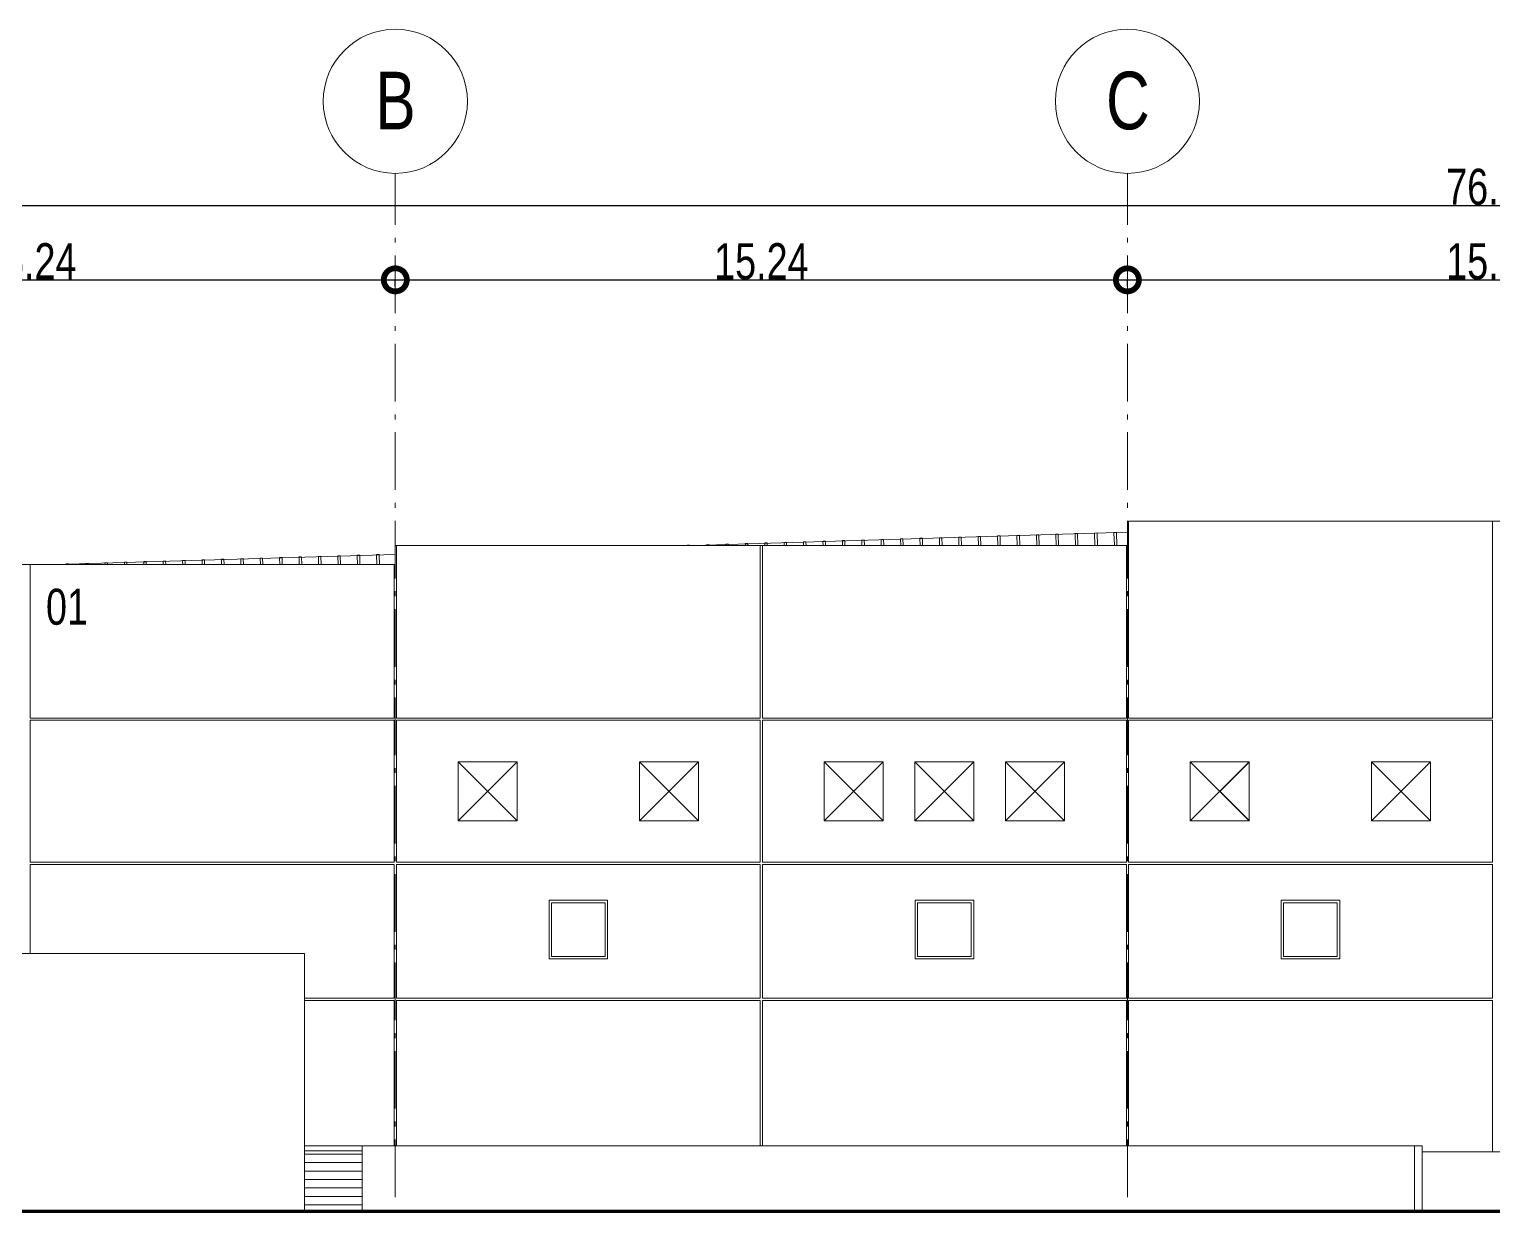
# Model space of a CAD drawing. Header units: metres. Extents: x -199 to 506, y -5 to 23.
# Drawn here: x 174.64 to 205.11, y -1.37 to 23.24 of the extents above; entities that cross this region are included whole.
import ezdxf

# ---------------------------------------------------------------- set-up
doc = ezdxf.new("R2010")
doc.units = ezdxf.units.M
doc.linetypes.add('01_Grid', pattern=[1.74, 1.2, -0.27, 0, -0.27])
for name, color, linetype, lineweight in [('03EJES-1', 1, '01_Grid', 5), ('04NOEJE', 2, 'Continuous', 18), ('04NOEJE-1', 2, 'Continuous', 5), ('06MUREXT', 92, 'Continuous', 9), ('13CIVERT', 7, 'Continuous', 5), ('26VENT', 144, 'Continuous', 5), ('29NOTAS-2', 7, 'Continuous', 5), ('31COTAS', 1, 'Continuous', 5), ('46BANQ', 8, 'Continuous', 5), ('70LINEA', 1, 'Continuous', 13), ('70LINEA_1_0', 6, 'Continuous', 80)]:
    doc.layers.add(name, color=color, linetype=linetype, lineweight=lineweight)
doc.styles.add('Arial', font='arial.ttf', dxfattribs={"width": 0.75, "height": 1.2})
doc.styles.add('Arial_1', font='arial.ttf', dxfattribs={"width": 0.75, "height": 0.75})
doc.dimstyles.new('Standard_-_2_5mm_Arial_Transparent', dxfattribs={"dimscale": 0.3048, "dimtxt": 0.765195, "dimasz": 3.149606, "dimexe": 0, "dimexo": 0.984252, "dimgap": 0, "dimtad": 1, "dimrnd": 0.01, "dimzin": 0, "dimdsep": 46, "dimtxsty": 'Arial_1', "dimblk1": 'DOTSMALL', "dimblk2": 'DOTSMALL', "dimsah": 1, "dimcen": 0.09, "dimazin": 0, "dimtfac": 1, "dimtdec": 4, "dimtix": 1, "dimtmove": 0, "dimatfit": 3, "dimfxl": 1, "dimtvp": 1, "dimtolj": 1, "dimtzin": 0, "dimarcsym": 2})

# ---------------------------------------------------------------- blocks, each defined once
blk = doc.blocks.new('Skylight - Barrel Vault - 27_62x1_10 - Barrel Vault-7825552-603rWestElevEje1Paint')
at = {"layer": '26VENT'}
for p, q in [((6.125, 12.503), (6.074, 12.501)), ((6.125, 12.503), (6.125, 12.502)), ((15.24, 12.771), (6.236, 12.5)), ((6.529, 12.515), (6.478, 12.513)), ((6.478, 12.508), (6.478, 12.513)), ((6.478, 12.503), (6.478, 12.507)), ((6.529, 12.515), (6.529, 12.509)), ((6.529, 12.509), (6.529, 12.503)), ((6.933, 12.527), (6.882, 12.525)), ((6.882, 12.52), (6.882, 12.525)), ((6.883, 12.5), (6.882, 12.519)), ((6.933, 12.527), (6.933, 12.521)), ((6.933, 12.521), (6.934, 12.502)), ((7.337, 12.539), (7.286, 12.538)), ((7.287, 12.503), (7.286, 12.538)), ((7.337, 12.539), (7.338, 12.503)), ((7.741, 12.551), (7.69, 12.55)), ((7.69, 12.544), (7.69, 12.55)), ((7.691, 12.502), (7.69, 12.543)), ((7.741, 12.551), (7.741, 12.546)), ((7.741, 12.545), (7.742, 12.502)), ((8.145, 12.563), (8.094, 12.562)), ((8.094, 12.556), (8.094, 12.562)), ((8.096, 12.502), (8.094, 12.556)), ((8.145, 12.563), (8.145, 12.558)), ((8.145, 12.557), (8.146, 12.502)), ((8.549, 12.576), (8.498, 12.574)), ((8.5, 12.503), (8.498, 12.574)), ((8.549, 12.576), (8.549, 12.57)), ((8.549, 12.569), (8.551, 12.503)), ((8.952, 12.588), (8.902, 12.586)), ((8.902, 12.581), (8.902, 12.586)), ((8.904, 12.503), (8.902, 12.58)), ((8.952, 12.588), (8.953, 12.582)), ((8.953, 12.581), (8.955, 12.502)), ((9.356, 12.6), (9.306, 12.598)), ((9.306, 12.593), (9.306, 12.598)), ((9.309, 12.501), (9.306, 12.592)), ((9.356, 12.6), (9.357, 12.594)), ((9.357, 12.594), (9.359, 12.501)), ((9.76, 12.612), (9.71, 12.611)), ((9.71, 12.605), (9.71, 12.611)), ((9.713, 12.502), (9.71, 12.604)), ((9.76, 12.612), (9.761, 12.606)), ((9.761, 12.606), (9.764, 12.502)), ((10.164, 12.624), (10.113, 12.623)), ((10.114, 12.617), (10.113, 12.623)), ((10.117, 12.503), (10.114, 12.616)), ((10.164, 12.624), (10.164, 12.619)), ((10.164, 12.618), (10.168, 12.503)), ((10.568, 12.636), (10.517, 12.635)), ((10.518, 12.629), (10.517, 12.635)), ((10.521, 12.502), (10.518, 12.629)), ((10.568, 12.636), (10.572, 12.502)), ((10.972, 12.649), (10.921, 12.647)), ((10.922, 12.641), (10.921, 12.647)), ((10.926, 12.502), (10.922, 12.641)), ((10.972, 12.649), (10.972, 12.643)), ((10.972, 12.642), (10.977, 12.5)), ((11.376, 12.661), (11.325, 12.659)), ((11.325, 12.653), (11.325, 12.659)), ((11.33, 12.502), (11.325, 12.653)), ((11.376, 12.661), (11.376, 12.655)), ((11.376, 12.654), (11.381, 12.502)), ((11.78, 12.673), (11.729, 12.671)), ((11.734, 12.502), (11.729, 12.671)), ((11.78, 12.673), (11.785, 12.502)), ((12.184, 12.685), (12.133, 12.684)), ((12.133, 12.678), (12.133, 12.684)), ((12.139, 12.502), (12.133, 12.677)), ((12.184, 12.685), (12.184, 12.679)), ((12.184, 12.679), (12.189, 12.502)), ((12.588, 12.697), (12.537, 12.696)), ((12.537, 12.69), (12.537, 12.696)), ((12.543, 12.501), (12.537, 12.689)), ((12.588, 12.697), (12.588, 12.691)), ((12.588, 12.691), (12.594, 12.502)), ((12.992, 12.709), (12.941, 12.708)), ((12.941, 12.702), (12.941, 12.708)), ((12.947, 12.5), (12.941, 12.702)), ((12.992, 12.709), (12.992, 12.704)), ((12.992, 12.703), (12.998, 12.499)), ((13.396, 12.722), (13.345, 12.72)), ((13.345, 12.714), (13.345, 12.72)), ((13.352, 12.5), (13.345, 12.714)), ((13.396, 12.722), (13.396, 12.716)), ((13.396, 12.715), (13.402, 12.5)), ((13.8, 12.734), (13.749, 12.732)), ((13.749, 12.726), (13.749, 12.732)), ((13.756, 12.501), (13.749, 12.726)), ((13.8, 12.734), (13.8, 12.728)), ((13.8, 12.727), (13.807, 12.502)), ((14.204, 12.746), (14.153, 12.744)), ((14.153, 12.739), (14.153, 12.744)), ((14.154, 12.719), (14.153, 12.738)), ((14.16, 12.501), (14.154, 12.719)), ((14.204, 12.746), (14.204, 12.74)), ((14.204, 12.74), (14.211, 12.501)), ((14.608, 12.758), (14.557, 12.756)), ((14.557, 12.751), (14.557, 12.756)), ((14.564, 12.502), (14.557, 12.75)), ((14.608, 12.758), (14.608, 12.752)), ((14.608, 12.752), (14.615, 12.501)), ((15.012, 12.77), (14.961, 12.769)), ((14.961, 12.763), (14.961, 12.769)), ((14.969, 12.502), (14.961, 12.762)), ((15.012, 12.77), (15.02, 12.5)), ((0, 12.312), (-7.053, 12.1)), ((-4.377, 12.187), (-4.428, 12.185)), ((-4.377, 12.187), (-4.377, 12.181)), ((-3.974, 12.199), (-4.024, 12.197)), ((-4.024, 12.191), (-4.024, 12.197)), ((-4.021, 12.1), (-4.024, 12.191)), ((-3.974, 12.199), (-3.973, 12.193)), ((-3.973, 12.192), (-3.971, 12.099)), ((-3.57, 12.211), (-3.62, 12.209)), ((-3.62, 12.204), (-3.62, 12.209)), ((-3.617, 12.101), (-3.62, 12.203)), ((-3.57, 12.211), (-3.569, 12.205)), ((-3.569, 12.205), (-3.566, 12.101)), ((-3.166, 12.223), (-3.216, 12.221)), ((-3.216, 12.216), (-3.216, 12.221)), ((-3.215, 12.166), (-3.216, 12.215)), ((-3.166, 12.223), (-3.166, 12.217)), ((-3.165, 12.217), (-3.162, 12.101)), ((-2.762, 12.235), (-2.813, 12.234)), ((-2.809, 12.101), (-2.813, 12.234)), ((-2.762, 12.235), (-2.758, 12.101)), ((-2.358, 12.247), (-2.409, 12.246)), ((-2.408, 12.24), (-2.409, 12.246)), ((-2.404, 12.1), (-2.408, 12.24)), ((-2.358, 12.247), (-2.358, 12.242)), ((-2.358, 12.241), (-2.353, 12.1)), ((-1.954, 12.259), (-2.005, 12.258)), ((-2.004, 12.233), (-2.005, 12.258)), ((-2, 12.1), (-2.004, 12.233)), ((-1.954, 12.259), (-1.954, 12.254)), ((-1.954, 12.253), (-1.949, 12.101)), ((-1.55, 12.272), (-1.601, 12.27)), ((-1.596, 12.101), (-1.601, 12.27)), ((-1.55, 12.272), (-1.545, 12.101)), ((-1.146, 12.284), (-1.197, 12.282)), ((-1.197, 12.277), (-1.197, 12.282)), ((-1.191, 12.101), (-1.197, 12.276)), ((-1.146, 12.284), (-1.146, 12.278)), ((-1.146, 12.278), (-1.14, 12.101)), ((-0.742, 12.296), (-0.793, 12.294)), ((-0.793, 12.289), (-0.793, 12.294)), ((-0.787, 12.101), (-0.793, 12.288)), ((-0.742, 12.296), (-0.742, 12.29)), ((-0.742, 12.29), (-0.736, 12.101)), ((-0.338, 12.308), (-0.389, 12.307)), ((-0.389, 12.301), (-0.389, 12.307)), ((-0.383, 12.1), (-0.389, 12.3)), ((-0.338, 12.308), (-0.338, 12.302)), ((-0.338, 12.302), (-0.332, 12.1)), ((-7.205, 12.101), (-7.252, 12.1)), ((-7.205, 12.101), (-7.205, 12.1)), ((-6.801, 12.114), (-6.852, 12.112)), ((-6.852, 12.106), (-6.852, 12.112)), ((-6.852, 12.101), (-6.852, 12.106)), ((-6.801, 12.114), (-6.801, 12.108)), ((-6.801, 12.107), (-6.801, 12.101)), ((-6.397, 12.126), (-6.448, 12.124)), ((-6.448, 12.118), (-6.448, 12.124)), ((-6.447, 12.1), (-6.448, 12.118)), ((-6.397, 12.126), (-6.397, 12.12)), ((-6.397, 12.119), (-6.396, 12.101)), ((-5.993, 12.138), (-6.044, 12.136)), ((-6.043, 12.101), (-6.044, 12.136)), ((-5.993, 12.138), (-5.992, 12.101)), ((-5.589, 12.15), (-5.64, 12.149)), ((-5.64, 12.143), (-5.64, 12.149)), ((-5.639, 12.101), (-5.64, 12.142)), ((-5.589, 12.15), (-5.589, 12.144)), ((-5.589, 12.144), (-5.588, 12.101)), ((-5.185, 12.162), (-5.236, 12.161)), ((-5.236, 12.155), (-5.236, 12.161)), ((-5.234, 12.101), (-5.236, 12.154)), ((-5.185, 12.162), (-5.185, 12.157)), ((-5.185, 12.156), (-5.184, 12.101)), ((-4.781, 12.174), (-4.832, 12.173)), ((-4.832, 12.167), (-4.832, 12.173)), ((-4.83, 12.101), (-4.832, 12.167)), ((-4.781, 12.174), (-4.781, 12.169)), ((-4.781, 12.168), (-4.779, 12.101)), ((-4.428, 12.179), (-4.428, 12.185)), ((-4.426, 12.101), (-4.428, 12.179)), ((-4.377, 12.18), (-4.375, 12.101)), ((-3.213, 12.101), (-3.215, 12.166))]:
    blk.add_line(p, q, dxfattribs=at)
blk = doc.blocks.new('Skylight - Barrel Vault - 27_62x1_10 - Barrel Vault-V61-603rWestElevEje1Paint')
at = {"layer": '26VENT'}
for p, q in [((6.477, 12.508), (6.477, 12.513)), ((6.881, 12.52), (6.881, 12.525)), ((7.285, 12.536), (7.285, 12.538)), ((7.689, 12.544), (7.689, 12.55)), ((8.093, 12.556), (8.093, 12.562)), ((8.497, 12.568), (8.497, 12.574)), ((8.901, 12.58), (8.9, 12.586)), ((9.305, 12.593), (9.304, 12.598)), ((9.709, 12.605), (9.708, 12.611)), ((10.112, 12.617), (10.112, 12.623)), ((10.516, 12.629), (10.516, 12.635)), ((10.92, 12.641), (10.92, 12.647)), ((11.324, 12.653), (11.324, 12.659)), ((11.728, 12.666), (11.728, 12.671)), ((12.132, 12.678), (12.132, 12.683)), ((12.536, 12.69), (12.536, 12.696)), ((12.94, 12.702), (12.94, 12.708)), ((13.344, 12.714), (13.344, 12.72)), ((13.748, 12.726), (13.748, 12.732)), ((14.152, 12.739), (14.152, 12.744)), ((14.556, 12.751), (14.556, 12.756)), ((14.96, 12.763), (14.96, 12.769)), ((-4.024, 12.197), (-4.026, 12.197)), ((-4.025, 12.191), (-4.026, 12.197)), ((-3.62, 12.209), (-3.622, 12.209)), ((-3.621, 12.204), (-3.622, 12.209)), ((-3.217, 12.216), (-3.218, 12.221)), ((-2.814, 12.228), (-2.814, 12.234)), ((-2.41, 12.24), (-2.41, 12.246)), ((-2.005, 12.258), (-2.006, 12.258)), ((-2.006, 12.252), (-2.006, 12.258)), ((-1.602, 12.264), (-1.602, 12.27)), ((-1.198, 12.277), (-1.198, 12.282)), ((-0.794, 12.289), (-0.794, 12.294)), ((-0.389, 12.307), (-0.39, 12.307)), ((-0.39, 12.301), (-0.39, 12.307)), ((-6.853, 12.106), (-6.853, 12.112)), ((-6.449, 12.118), (-6.449, 12.124)), ((-6.045, 12.13), (-6.045, 12.136)), ((-5.641, 12.143), (-5.641, 12.148)), ((-5.237, 12.155), (-5.237, 12.161)), ((-4.833, 12.167), (-4.833, 12.173)), ((-4.429, 12.179), (-4.429, 12.185))]:
    blk.add_line(p, q, dxfattribs=at)
blk = doc.blocks.new('Window - Fixed - 1_22x1_22 - Standard-7124419-603rWestElevEje1Paint')
at = {"layer": '26VENT'}
for p, q in [((3.25, 5.06), (3.25, 3.94)), ((3.25, 5.06), (4.37, 5.06)), ((3.25, 3.94), (3.25, 5.06)), ((4.37, 3.94), (4.37, 5.06)), ((4.37, 5.06), (4.37, 3.94)), ((3.25, 3.94), (4.37, 3.94)), ((4.37, 3.94), (3.25, 3.94))]:
    blk.add_line(p, q, dxfattribs=at)
blk = doc.blocks.new('Window - Square Opening - 1_23x1_23m-7476537-603rWestElevEje1Paint')
at = {"layer": '26VENT'}
for p, q in [((1.3067, 6.76405), (2.5386, 7.99595)), ((1.3067, 7.99595), (2.5386, 6.76405))]:
    blk.add_line(p, q, dxfattribs=at)
blk = doc.blocks.new('Window - Square Opening - 1_23x1_23m-V64-603rWestElevEje1Paint')
at = {"layer": '26VENT'}
for p, q in [((52.0333, 6.76405), (50.8014, 7.99595)), ((52.0333, 7.99595), (50.8014, 6.76405))]:
    blk.add_line(p, q, dxfattribs=at)
blk = doc.blocks.new('Grid - Standard-4449989-603rWestElevEje1Paint')
at = {"layer": '04NOEJE'}
blk.add_circle((0, 21.744), 1.5, dxfattribs=at)
blk = doc.blocks.new('_DotSmall')
at = {"color": 0, "linetype": 'ByBlock', "const_width": 0.5}
blk.add_lwpolyline([(-0.0625, 0, 1), (0.0625, 0, 1)], format="xyb", close=True, dxfattribs=at)
blk = doc.blocks.new('DIMBLOCK27-603rWestElevEje1Paint')
at = {"layer": '31COTAS', "color": 0, "lineweight": -2, "transparency": 16777216}
for p, q in [((167.021, 19.447), (167.021, 19.577)), ((167.021, 19.577), (243.221, 19.577)), ((243.221, 19.447), (243.221, 19.577))]:
    blk.add_line(p, q, dxfattribs=at)
at = {"layer": 'Defpoints', "color": 0, "transparency": 16777216}
for p in [(167.021, 19.747), (243.221, 19.747), (243.221, 19.577)]:
    blk.add_point(p, dxfattribs=at)
at = {"layer": '31COTAS', "color": 0, "lineweight": -2, "transparency": 16777216, "xscale": 0.9599999999999999, "yscale": 0.9599999999999999, "zscale": 0.9599999999999999, "rotation": 180}
blk.add_blockref('_DotSmall', (167.021, 19.577), dxfattribs=at)
at = {"layer": '31COTAS', "color": 0, "lineweight": -2, "transparency": 16777216, "xscale": 0.9599999999999999, "yscale": 0.9599999999999999, "zscale": 0.9599999999999999}
blk.add_blockref('_DotSmall', (243.221, 19.577), dxfattribs=at)
at = {"layer": '31COTAS', "color": 0, "transparency": 16777216, "insert": (205.121, 19.96), "char_height": 0.75, "width": 2.28852, "attachment_point": 5, "style": 'Arial_1'}
blk.add_mtext('\\A1;76.20', dxfattribs=at)
blk = doc.blocks.new('DIMBLOCK28-603rWestElevEje1Paint')
at = {"layer": '31COTAS', "color": 0, "lineweight": -2, "transparency": 16777216}
for p, q in [((167.021, 17.897), (167.021, 18.027)), ((167.021, 18.027), (182.261, 18.027)), ((182.261, 17.897), (182.261, 18.027))]:
    blk.add_line(p, q, dxfattribs=at)
at = {"layer": 'Defpoints', "color": 0, "transparency": 16777216}
for p in [(167.021, 18.197), (182.261, 18.197), (182.261, 18.027)]:
    blk.add_point(p, dxfattribs=at)
at = {"layer": '31COTAS', "color": 0, "lineweight": -2, "transparency": 16777216, "xscale": 0.9599999999999999, "yscale": 0.9599999999999999, "zscale": 0.9599999999999999, "rotation": 180}
blk.add_blockref('_DotSmall', (167.021, 18.027), dxfattribs=at)
at = {"layer": '31COTAS', "color": 0, "lineweight": -2, "transparency": 16777216, "xscale": 0.9599999999999999, "yscale": 0.9599999999999999, "zscale": 0.9599999999999999}
blk.add_blockref('_DotSmall', (182.261, 18.027), dxfattribs=at)
at = {"layer": '31COTAS', "color": 0, "transparency": 16777216, "insert": (174.641, 18.41), "char_height": 0.75, "width": 2.28852, "attachment_point": 5, "style": 'Arial_1'}
blk.add_mtext('\\A1;15.24', dxfattribs=at)
blk = doc.blocks.new('DIMBLOCK29-603rWestElevEje1Paint')
at = {"layer": '31COTAS', "color": 0, "lineweight": -2, "transparency": 16777216}
for p, q in [((182.261, 17.897), (182.261, 18.027)), ((182.261, 18.027), (197.501, 18.027)), ((197.501, 17.897), (197.501, 18.027))]:
    blk.add_line(p, q, dxfattribs=at)
at = {"layer": 'Defpoints', "color": 0, "transparency": 16777216}
for p in [(182.261, 18.197), (197.501, 18.197), (197.501, 18.027)]:
    blk.add_point(p, dxfattribs=at)
at = {"layer": '31COTAS', "color": 0, "lineweight": -2, "transparency": 16777216, "xscale": 0.9599999999999999, "yscale": 0.9599999999999999, "zscale": 0.9599999999999999, "rotation": 180}
blk.add_blockref('_DotSmall', (182.261, 18.027), dxfattribs=at)
at = {"layer": '31COTAS', "color": 0, "lineweight": -2, "transparency": 16777216, "xscale": 0.9599999999999999, "yscale": 0.9599999999999999, "zscale": 0.9599999999999999}
blk.add_blockref('_DotSmall', (197.501, 18.027), dxfattribs=at)
at = {"layer": '31COTAS', "color": 0, "transparency": 16777216, "insert": (189.881, 18.41), "char_height": 0.75, "width": 2.28852, "attachment_point": 5, "style": 'Arial_1'}
blk.add_mtext('\\A1;15.24', dxfattribs=at)
blk = doc.blocks.new('DIMBLOCK30-603rWestElevEje1Paint')
at = {"layer": '31COTAS', "color": 0, "lineweight": -2, "transparency": 16777216}
for p, q in [((197.501, 17.897), (197.501, 18.027)), ((197.501, 18.027), (212.741, 18.027)), ((212.741, 17.897), (212.741, 18.027))]:
    blk.add_line(p, q, dxfattribs=at)
at = {"layer": 'Defpoints', "color": 0, "transparency": 16777216}
for p in [(197.501, 18.197), (212.741, 18.197), (212.741, 18.027)]:
    blk.add_point(p, dxfattribs=at)
at = {"layer": '31COTAS', "color": 0, "lineweight": -2, "transparency": 16777216, "xscale": 0.9599999999999999, "yscale": 0.9599999999999999, "zscale": 0.9599999999999999, "rotation": 180}
blk.add_blockref('_DotSmall', (197.501, 18.027), dxfattribs=at)
at = {"layer": '31COTAS', "color": 0, "lineweight": -2, "transparency": 16777216, "xscale": 0.9599999999999999, "yscale": 0.9599999999999999, "zscale": 0.9599999999999999}
blk.add_blockref('_DotSmall', (212.741, 18.027), dxfattribs=at)
at = {"layer": '31COTAS', "color": 0, "transparency": 16777216, "insert": (205.121, 18.41), "char_height": 0.75, "width": 2.28852, "attachment_point": 5, "style": 'Arial_1'}
blk.add_mtext('\\A1;15.24', dxfattribs=at)

msp = doc.modelspace()

# ---------------------------------------------------------------- linework, layer by layer
at = {"layer": '03EJES-1'}
for p, q in [((182.261, -1.067), (182.261, 20.244)), ((197.501, -1.067), (197.501, 20.244))]:
    msp.add_line(p, q, dxfattribs=at)
at = {"layer": '06MUREXT'}
for p, q in [((212.741, 13), (197.501, 13)), ((197.501, 13), (197.501, 12.5)), ((197.501, 12.5), (182.261, 12.5)), ((182.261, 12.5), (182.261, 12.1)), ((182.261, 12.1), (167.021, 12.1)), ((183.567, 6.764), (183.567, 7.996)), ((183.567, 7.996), (184.799, 7.996)), ((184.799, 7.996), (184.799, 6.764)), ((187.342, 6.764), (187.342, 7.996)), ((187.342, 7.996), (188.574, 7.996)), ((188.574, 7.996), (188.574, 6.764)), ((191.187, 6.764), (191.187, 7.996)), ((191.187, 7.996), (192.419, 7.996)), ((192.419, 7.996), (192.419, 6.764)), ((193.075, 6.764), (193.075, 7.996)), ((193.075, 7.996), (194.307, 7.996)), ((194.307, 7.996), (194.307, 6.764)), ((194.962, 6.764), (194.962, 7.996)), ((194.962, 7.996), (196.194, 7.996)), ((196.194, 7.996), (196.194, 6.764)), ((198.807, 6.764), (198.807, 7.996)), ((198.807, 7.996), (200.039, 7.996)), ((200.039, 7.996), (200.039, 6.764)), ((202.582, 6.764), (202.582, 7.996)), ((202.582, 7.996), (203.814, 7.996)), ((203.814, 7.996), (203.814, 6.764)), ((184.799, 6.764), (183.567, 6.764)), ((188.574, 6.764), (187.342, 6.764)), ((192.419, 6.764), (191.187, 6.764)), ((194.307, 6.764), (193.075, 6.764)), ((196.194, 6.764), (194.962, 6.764)), ((200.039, 6.764), (198.807, 6.764)), ((203.814, 6.764), (202.582, 6.764)), ((185.461, 3.89), (185.461, 5.11)), ((185.461, 5.11), (186.681, 5.11)), ((186.681, 5.11), (186.681, 3.89)), ((193.081, 3.89), (193.081, 5.11)), ((193.081, 5.11), (194.301, 5.11)), ((194.301, 5.11), (194.301, 3.89)), ((200.701, 3.89), (200.701, 5.11)), ((200.701, 5.11), (201.921, 5.11)), ((201.921, 5.11), (201.921, 3.89)), ((180.369, 4), (173.169, 4)), ((180.369, -1.373), (180.369, 4)), ((186.681, 3.89), (185.461, 3.89)), ((194.301, 3.89), (193.081, 3.89)), ((201.921, 3.89), (200.701, 3.89)), ((181.569, -0.102), (180.369, -0.102)), ((181.569, -0.176), (181.569, -0.102)), ((203.481, -1.373), (203.481, 0)), ((203.481, 0), (203.634, 0)), ((203.634, 0), (203.634, -1.373)), ((207.214, -0.125), (203.634, -0.125))]:
    msp.add_line(p, q, dxfattribs=at)
at = {"layer": '13CIVERT'}
for p, q in [((180.369, -0.176), (181.569, -0.176)), ((181.569, -0.351), (181.569, -0.176)), ((180.369, -0.351), (181.569, -0.351)), ((180.369, -0.527), (181.569, -0.527)), ((181.569, -0.527), (181.569, -0.351)), ((181.569, -0.702), (181.569, -0.527)), ((180.369, -0.702), (181.569, -0.702)), ((180.369, -0.878), (181.569, -0.878)), ((181.569, -0.878), (181.569, -0.702)), ((181.569, -1.053), (181.569, -0.878)), ((180.369, -1.053), (181.569, -1.053)), ((181.569, -1.229), (181.569, -1.053)), ((180.369, -1.229), (181.569, -1.229)), ((181.569, -1.373), (181.569, -1.229))]:
    msp.add_line(p, q, dxfattribs=at)
at = {"layer": '46BANQ'}
for p, q in [((180.369, 0), (203.481, 0)), ((181.569, 0), (181.569, -0.102))]:
    msp.add_line(p, q, dxfattribs=at)
at = {"layer": '70LINEA'}
for p, q in [((197.522, 8.902), (197.522, 13)), ((205.099, 13), (197.522, 13)), ((205.099, 8.902), (205.099, 13)), ((182.282, 8.902), (182.282, 12.5)), ((189.859, 12.5), (182.282, 12.5)), ((189.859, 8.902), (189.859, 12.5)), ((189.902, 8.902), (189.902, 12.5)), ((197.479, 12.5), (189.902, 12.5)), ((197.479, 8.902), (197.479, 12.5)), ((174.662, 8.902), (174.662, 12.1)), ((182.239, 12.1), (174.662, 12.1)), ((182.239, 8.902), (182.239, 12.1)), ((182.239, 8.902), (174.662, 8.902)), ((174.662, 8.858), (182.239, 8.858)), ((174.662, 5.902), (174.662, 8.858)), ((182.239, 8.858), (182.239, 5.902)), ((189.859, 8.902), (182.282, 8.902)), ((182.282, 8.858), (189.859, 8.858)), ((182.282, 5.902), (182.282, 8.858)), ((189.859, 8.858), (189.859, 5.902)), ((197.479, 8.902), (189.902, 8.902)), ((189.902, 8.858), (197.479, 8.858)), ((189.902, 5.902), (189.902, 8.858)), ((197.479, 8.858), (197.479, 5.902)), ((205.099, 8.902), (197.522, 8.902)), ((197.522, 8.858), (205.099, 8.858)), ((197.522, 5.902), (197.522, 8.858)), ((205.099, 8.858), (205.099, 5.902)), ((183.567, 6.764), (183.567, 7.996)), ((183.567, 7.996), (184.799, 7.996)), ((184.799, 7.996), (184.799, 6.764)), ((187.342, 6.764), (187.342, 7.996)), ((187.342, 7.996), (188.574, 7.996)), ((188.574, 7.996), (188.574, 6.764)), ((191.187, 6.764), (191.187, 7.996)), ((191.187, 7.996), (192.419, 7.996)), ((192.419, 7.996), (192.419, 6.764)), ((193.075, 6.764), (193.075, 7.996)), ((193.075, 7.996), (194.307, 7.996)), ((194.307, 7.996), (194.307, 6.764)), ((194.962, 6.764), (194.962, 7.996)), ((194.962, 7.996), (196.194, 7.996)), ((196.194, 7.996), (196.194, 6.764)), ((198.807, 6.764), (198.807, 7.996)), ((198.807, 7.996), (200.039, 7.996)), ((200.039, 7.996), (200.039, 6.764)), ((202.582, 6.764), (202.582, 7.996)), ((202.582, 7.996), (203.814, 7.996)), ((203.814, 7.996), (203.814, 6.764)), ((184.799, 6.764), (183.567, 6.764)), ((188.574, 6.764), (187.342, 6.764)), ((192.419, 6.764), (191.187, 6.764)), ((194.307, 6.764), (193.075, 6.764)), ((196.194, 6.764), (194.962, 6.764)), ((200.039, 6.764), (198.807, 6.764)), ((203.814, 6.764), (202.582, 6.764)), ((182.239, 5.902), (174.662, 5.902)), ((174.662, 5.858), (182.239, 5.858)), ((174.662, 4), (174.662, 5.858)), ((182.239, 5.858), (182.239, 3.07)), ((189.859, 5.902), (182.282, 5.902)), ((182.282, 5.858), (189.859, 5.858)), ((182.282, 3.07), (182.282, 5.858)), ((189.859, 5.858), (189.859, 3.07)), ((197.479, 5.902), (189.902, 5.902)), ((189.902, 5.858), (197.479, 5.858)), ((189.902, 3.07), (189.902, 5.858)), ((197.479, 5.858), (197.479, 3.07)), ((205.099, 5.902), (197.522, 5.902)), ((197.522, 5.858), (205.099, 5.858)), ((197.522, 3.07), (197.522, 5.858)), ((205.099, 5.858), (205.099, 3.07)), ((185.461, 3.89), (185.461, 5.11)), ((185.461, 5.11), (186.681, 5.11)), ((186.681, 5.11), (186.681, 3.89)), ((193.081, 3.89), (193.081, 5.11)), ((193.081, 5.11), (194.301, 5.11)), ((194.301, 5.11), (194.301, 3.89)), ((200.701, 3.89), (200.701, 5.11)), ((200.701, 5.11), (201.921, 5.11)), ((201.921, 5.11), (201.921, 3.89)), ((186.681, 3.89), (185.461, 3.89)), ((194.301, 3.89), (193.081, 3.89)), ((201.921, 3.89), (200.701, 3.89)), ((182.239, 3.07), (180.369, 3.07)), ((189.859, 3.07), (182.282, 3.07)), ((197.479, 3.07), (189.902, 3.07)), ((205.099, 3.07), (197.522, 3.07)), ((180.369, 3.026), (182.239, 3.026)), ((182.239, 0), (182.239, 3.026)), ((182.282, 3.026), (189.859, 3.026)), ((182.282, 0), (182.282, 3.026)), ((189.859, 0), (189.859, 3.026)), ((189.902, 3.026), (197.479, 3.026)), ((189.902, 0), (189.902, 3.026)), ((197.479, 0), (197.479, 3.026)), ((197.522, 3.026), (205.099, 3.026)), ((197.522, 0), (197.522, 3.026)), ((205.099, -0.125), (205.099, 3.026))]:
    msp.add_line(p, q, dxfattribs=at)
at = {"layer": '70LINEA_1_0'}
msp.add_line((153.733, -1.363), (260.45, -1.363), dxfattribs=at)

# ---------------------------------------------------------------- block references
at = {"layer": '04NOEJE'}
for p in [(182.261, 0), (197.501, 0)]:
    msp.add_blockref('Grid - Standard-4449989-603rWestElevEje1Paint', p, dxfattribs=at)
at = {"layer": '26VENT'}
for name, p in [('Skylight - Barrel Vault - 27_62x1_10 - Barrel Vault-7825552-603rWestElevEje1Paint', (182.261, 0)), ('Skylight - Barrel Vault - 27_62x1_10 - Barrel Vault-V61-603rWestElevEje1Paint', (182.261, 0)), ('Window - Square Opening - 1_23x1_23m-7476537-603rWestElevEje1Paint', (182.261, 0)), ('Window - Square Opening - 1_23x1_23m-V64-603rWestElevEje1Paint', (132.766, 0)), ('Window - Square Opening - 1_23x1_23m-7476537-603rWestElevEje1Paint', (186.035, 0)), ('Window - Square Opening - 1_23x1_23m-V64-603rWestElevEje1Paint', (136.541, 0)), ('Window - Square Opening - 1_23x1_23m-7476537-603rWestElevEje1Paint', (189.881, 0)), ('Window - Square Opening - 1_23x1_23m-V64-603rWestElevEje1Paint', (140.386, 0)), ('Window - Square Opening - 1_23x1_23m-V64-603rWestElevEje1Paint', (142.273, 0)), ('Window - Square Opening - 1_23x1_23m-7476537-603rWestElevEje1Paint', (191.768, 0)), ('Window - Square Opening - 1_23x1_23m-7476537-603rWestElevEje1Paint', (193.655, 0)), ('Window - Square Opening - 1_23x1_23m-V64-603rWestElevEje1Paint', (144.161, 0)), ('Window - Square Opening - 1_23x1_23m-7476537-603rWestElevEje1Paint', (197.501, 0)), ('Window - Square Opening - 1_23x1_23m-V64-603rWestElevEje1Paint', (148.006, 0)), ('Window - Square Opening - 1_23x1_23m-7476537-603rWestElevEje1Paint', (201.275, 0)), ('Window - Square Opening - 1_23x1_23m-V64-603rWestElevEje1Paint', (151.781, 0)), ('Window - Fixed - 1_22x1_22 - Standard-7124419-603rWestElevEje1Paint', (182.261, 0)), ('Window - Fixed - 1_22x1_22 - Standard-7124419-603rWestElevEje1Paint', (189.881, 0)), ('Window - Fixed - 1_22x1_22 - Standard-7124419-603rWestElevEje1Paint', (197.501, 0))]:
    msp.add_blockref(name, p, dxfattribs=at)

# ---------------------------------------------------------------- texts
at = {"layer": '04NOEJE-1', "char_height": 1.2, "attachment_point": 1, "style": 'Arial'}
for s, insert, width in [('B', (181.846, 22.36), 1.02816), ('C', (197.057, 22.36), 1.10032)]:
    msp.add_mtext(s, dxfattribs=dict(at, insert=insert, width=width))
at = {"layer": '29NOTAS-2', "insert": (174.989, 11.597), "char_height": 0.75, "width": 1.0462, "attachment_point": 1, "style": 'Arial_1'}
msp.add_mtext('01', dxfattribs=at)

# ---------------------------------------------------------------- dimensions: what is measured, and where the dimension line sits
at = {"layer": '31COTAS'}
for base, p1, p2, override, picture, middle in [((243.221, 19.577), (167.021, 19.747), (243.221, 19.747), {"dimpost": '<>', "dimfxl": 76.2}, 'DIMBLOCK27-603rWestElevEje1Paint', (205.121, 19.96)), ((182.261, 18.027), (167.021, 18.197), (182.261, 18.197), {"dimpost": '<>', "dimfxl": 15.24}, 'DIMBLOCK28-603rWestElevEje1Paint', (174.641, 18.41)), ((197.501, 18.027), (182.261, 18.197), (197.501, 18.197), {"dimpost": '<>', "dimfxl": 15.24}, 'DIMBLOCK29-603rWestElevEje1Paint', (189.881, 18.41)), ((212.741, 18.027), (197.501, 18.197), (212.741, 18.197), {"dimpost": '<>', "dimfxl": 15.24}, 'DIMBLOCK30-603rWestElevEje1Paint', (205.121, 18.41))]:
    dim = msp.add_linear_dim(base=base, p1=p1, p2=p2, dimstyle='Standard_-_2_5mm_Arial_Transparent', override=override, dxfattribs=at)
    dim.commit()
    dim.dimension.update_dxf_attribs({"geometry": picture, "text_midpoint": middle})

doc.saveas('drawing.dxf')
